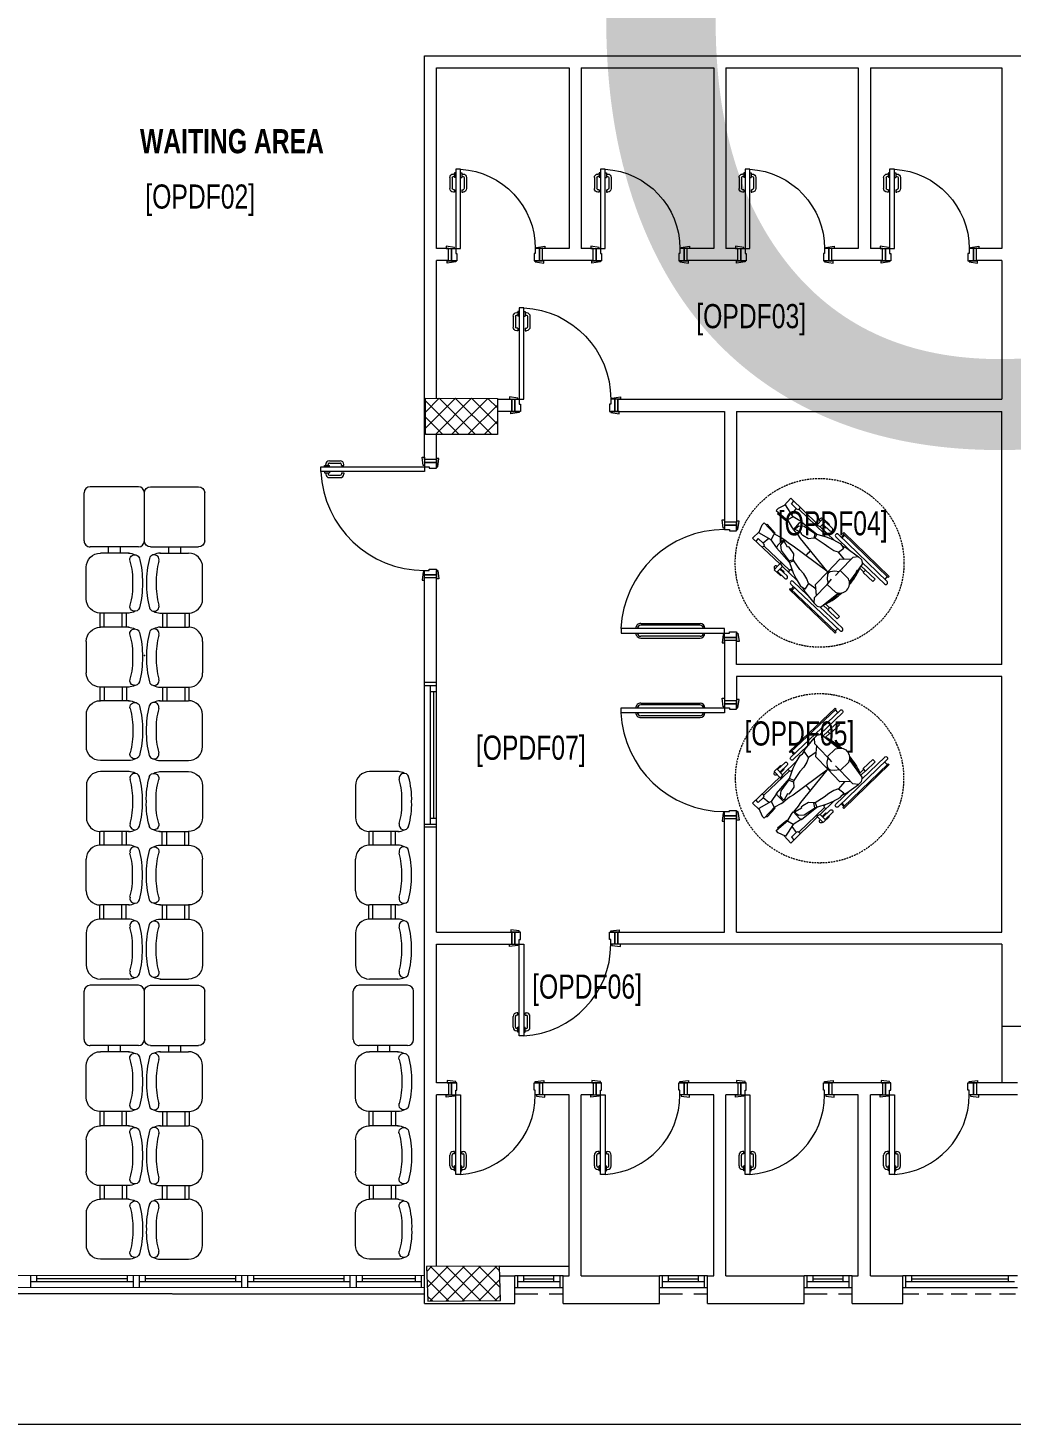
# Model space of a CAD drawing. Header units: millimetres. Extents: x -2143172 to 5255, y -610845 to 279739.
# Drawn here: x -1267271 to -1259113, y -33765 to -22184 of the extents above; entities that cross this region are included whole.
import ezdxf

# ---------------------------------------------------------------- set-up
doc = ezdxf.new("R2010")
doc.units = ezdxf.units.MM
doc.header["$LTSCALE"] = 30
for name, pattern in [('HIDDEN', [9.525, 6.35, -3.175]), ('HIDDEN2', [0.1875, 0.125, -0.0625]), ('TRATTEGGIATA', [0.75, 0.5, -0.25])]:
    doc.linetypes.add(name, pattern=pattern)
doc.layers.get('0').update_dxf_attribs({"lineweight": 5})
for name, color, linetype, lineweight in [('72_EGR_BASE_TEXT', 7, 'Continuous', 5), ('Aluminum', 7, 'Continuous', 5), ('C-HYDR-CTCH', 6, 'Continuous', 5), ('Hatch', 252, 'Continuous', 5), ('LOADING', 163, 'Continuous', 5), ('Medical Equipment and Furniture1', 163, 'Continuous', 5), ('Proj', 7, 'HIDDEN2', 5), ('Structure', 20, 'Continuous', 5), ('Title', 7, 'Continuous', 5), ('Walls', 32, 'Continuous', 5)]:
    doc.layers.add(name, color=color, linetype=linetype, lineweight=lineweight)
doc.layers.add('Wooden Joinery', color=7, linetype='Continuous', lineweight=5, true_color=0x521300)
doc.styles.get("Standard").update_dxf_attribs({"font": ''})
doc.styles.add('X3G_ENTITY_9EC9', font='swisscl.ttf', dxfattribs={"height": 0.2})
doc.styles.add('X3G_ENTITY_9F38', font='swisscl.ttf', dxfattribs={"height": 0.2})
doc.styles.get('Standard').set_extended_font_data('@Arial Unicode MS')

# ---------------------------------------------------------------- blocks, each defined once
blk = doc.blocks.new('A$C72370EFE')
at = {"layer": 'Wooden Joinery'}
for p, q in [((-0.05, -0.07), (-0.05, -0.16)), ((-0.03, -0.07), (-0.03, -0.16)), ((-0.01, -0.04), (-0.02, -0.04)), ((-0.01, -0.06), (-0.02, -0.06)), ((-0.01, -0.03), (-0.01, -0.07)), ((0, -0.03), (-0.01, -0.03)), ((0, -0.07), (-0.01, -0.07)), ((0.04, -0.03), (0.05, -0.03)), ((0.04, -0.07), (0.05, -0.07)), ((0.05, -0.03), (0.05, -0.07)), ((0.05, -0.04), (0.06, -0.04)), ((0.05, -0.06), (0.06, -0.06)), ((0.07, -0.07), (0.07, -0.16)), ((0.09, -0.07), (0.09, -0.16)), ((-0.01, -0.17), (-0.02, -0.17)), ((-0.01, -0.19), (-0.02, -0.19)), ((-0.01, -0.17), (-0.01, -0.19)), ((0.05, -0.17), (0.06, -0.17)), ((0.05, -0.17), (0.05, -0.19)), ((0.05, -0.19), (0.06, -0.19))]:
    blk.add_line(p, q, dxfattribs=at)
for centre, radius, start, end in [((-0.02, -0.07), 0.03, 90, 180), ((-0.02, -0.07), 0.01, 90, 180), ((0.06, -0.07), 0.03, 0, 90), ((0.06, -0.07), 0.01, 0, 90), ((-0.02, -0.16), 0.03, 180, 270), ((-0.02, -0.16), 0.01, 180, 270), ((0.06, -0.16), 0.01, 270, 0), ((0.06, -0.16), 0.03, 270, 0)]:
    blk.add_arc(centre, radius, start, end, dxfattribs=at)
blk = doc.blocks.new('A$C268A7CF0')
at = {"layer": 'Wooden Joinery'}
for points in [[(80, 759), (80, 769), (10, 779), (10, 759)], [(740, 759), (740, 769), (810, 779), (810, 759)], [(70, 659), (70, 649), (0, 639), (0, 659)], [(120, 659), (120, 0), (80, 0), (80, 659)], [(750, 659), (750, 649), (820, 639), (820, 659)]]:
    blk.add_lwpolyline(points, close=True, dxfattribs=at)
for points in [[(45, 659), (45, 759), (20, 759), (20, 659), (45, 659)], [(45, 659), (80, 659), (80, 699), (90, 699), (90, 759), (45, 759), (45, 659)], [(775, 659), (740, 659), (740, 699), (730, 699), (730, 759), (775, 759), (775, 659)], [(775, 659), (775, 759), (800, 759), (800, 659), (775, 659)]]:
    blk.add_lwpolyline(points, dxfattribs=at)
blk.add_arc((80, 659), 660, 273.4748, 0, dxfattribs=at)
at = {"layer": 'Wooden Joinery', "xscale": 999.9999999998854, "yscale": 999.9999999998854, "zscale": 999.9999999998854, "rotation": 180}
blk.add_blockref('A$C72370EFE', (120, 0), dxfattribs=at)
blk = doc.blocks.new('A$C5FCA3E6B')
at = {"layer": 'Wooden Joinery'}
for points in [[(80, 859), (80, 869), (10, 879), (10, 859)], [(840, 859), (840, 869), (910, 879), (910, 859)], [(70, 759), (70, 749), (0, 739), (0, 759)], [(120, 759), (120, 0), (80, 0), (80, 759)], [(850, 759), (850, 749), (920, 739), (920, 759)]]:
    blk.add_lwpolyline(points, close=True, dxfattribs=at)
for points in [[(45, 759), (45, 859), (20, 859), (20, 759), (45, 759)], [(45, 759), (80, 759), (80, 799), (90, 799), (90, 859), (45, 859), (45, 759)], [(875, 759), (840, 759), (840, 799), (830, 799), (830, 859), (875, 859), (875, 759)], [(875, 759), (875, 859), (900, 859), (900, 759), (875, 759)]]:
    blk.add_lwpolyline(points, dxfattribs=at)
blk.add_arc((80, 759), 760, 273.0171, 0, dxfattribs=at)
at = {"layer": 'Wooden Joinery', "xscale": 999.9999999998854, "yscale": 999.9999999998854, "zscale": 999.9999999998854, "rotation": 180}
blk.add_blockref('A$C72370EFE', (120, 0), dxfattribs=at)
blk = doc.blocks.new('A$C5DAD61B4')
at = {"layer": 'Wooden Joinery'}
for points in [[(80, 959), (80, 969), (10, 979), (10, 959)], [(940, 959), (940, 969), (1010, 979), (1010, 959)], [(70, 859), (70, 849), (0, 839), (0, 859)], [(120, 859), (120, 0), (80, 0), (80, 859)], [(950, 859), (950, 849), (1020, 839), (1020, 859)]]:
    blk.add_lwpolyline(points, close=True, dxfattribs=at)
for points in [[(45, 859), (45, 959), (20, 959), (20, 859), (45, 859)], [(45, 859), (80, 859), (80, 899), (90, 899), (90, 959), (45, 959), (45, 859)], [(975, 859), (940, 859), (940, 899), (930, 899), (930, 959), (975, 959), (975, 859)], [(975, 859), (975, 959), (1000, 959), (1000, 859), (975, 859)]]:
    blk.add_lwpolyline(points, dxfattribs=at)
blk.add_arc((80, 859), 860, 272.666, 0, dxfattribs=at)
at = {"layer": 'Wooden Joinery', "xscale": 999.9999999998854, "yscale": 999.9999999998854, "zscale": 999.9999999998854, "rotation": 180}
blk.add_blockref('A$C72370EFE', (120, 0), dxfattribs=at)
blk = doc.blocks.new('A$C47696aed')
at = {"layer": 'Hatch'}
h = blk.add_hatch(dxfattribs=at)
h.set_pattern_fill('ANSI37', color=256, scale=30)
h.paths.add_polyline_path([(50953, 21918), (50349, 21910), (50353, 21621), (50957, 21629)])
h.paths.add_polyline_path([(43792, 21910), (43208, 21905), (43188, 21613), (43772, 21619)])
h.paths.add_polyline_path([(29415, 21903), (28816, 21899), (28810, 21606), (29409, 21610)])
h.paths.add_polyline_path([(36600, 21905), (35999, 21897), (35991, 21612), (36592, 21619)])
h.paths.add_polyline_path([(22196, 21912), (21589, 21890), (21604, 21598), (22210, 21619)])
h.paths.add_polyline_path([(15459, 21902), (14237, 21926), (14231, 21629), (15453, 21606)])
h.paths.add_polyline_path([(15473, 14702), (14258, 14686), (14245, 14393), (15460, 14409)])
h.paths.add_polyline_path([(15447, 7508), (14244, 7492), (14238, 7199), (15441, 7215)])
h.paths.add_polyline_path([(15466, 310), (14269, 298), (14272, 4), (15468, 15)])
h.paths.add_polyline_path([(7831, 312), (7227, 308), (7238, 23), (7841, 26)])
h.paths.add_polyline_path([(7815, 7510), (7218, 7511), (7218, 7210), (7815, 7209)])
h.paths.add_polyline_path([(7825, 14699), (7206, 14701), (7195, 14398), (7814, 14396)])
h.paths.add_polyline_path([(7802, 21879), (7201, 21893), (7197, 21604), (7798, 21589)])
h.paths.add_polyline_path([(603, 21877), (0, 21900), (2, 21611), (605, 21589)])
h.paths.add_polyline_path([(610, 7499), (8, 7492), (12, 7200), (614, 7207)])
h.paths.add_polyline_path([(628, 304), (29, 303), (34, 2), (633, 3)])
h.paths.add_polyline_path([(22215, 317), (21609, 304), (21615, 3), (22220, 16)])
h.paths.add_polyline_path([(22208, 7510), (21614, 7492), (21616, 7196), (22210, 7213)])
h.paths.add_polyline_path([(22199, 14718), (21600, 14710), (21604, 14410), (22203, 14418)])
h.paths.add_polyline_path([(29400, 14702), (28798, 14707), (28802, 14415), (29404, 14410)])
h.paths.add_polyline_path([(29403, 7520), (28800, 7502), (28813, 7202), (29413, 7223)])
h.paths.add_polyline_path([(29420, 304), (28816, 310), (28813, 25), (29417, 18)])
h.paths.add_polyline_path([(36618, 314), (36021, 300), (36030, 0), (36627, 15)])
h.paths.add_polyline_path([(36611, 7503), (36009, 7505), (36011, 7207), (36612, 7205)])
h.paths.add_polyline_path([(36574, 14706), (35993, 14711), (36013, 14421), (36594, 14417)])
h.paths.add_polyline_path([(43778, 14706), (43180, 14719), (43182, 14428), (43780, 14414)])
h.paths.add_polyline_path([(43779, 7507), (43210, 7500), (43212, 7205), (43780, 7213)])
h.paths.add_polyline_path([(43816, 310), (43210, 307), (43212, 3), (43817, 5)])
h.paths.add_polyline_path([(50990, 309), (50402, 326), (50389, 18), (50977, 2)])
h.paths.add_polyline_path([(50974, 7509), (50371, 7510), (50369, 7213), (50972, 7212)])
at = {"layer": 'C-HYDR-CTCH', "color": 4, "flags": 128}
for points in [[(7218, 7511), (7815, 7510), (7815, 7209), (7218, 7210), (7218, 7511)], [(7238, 23), (7841, 26), (7831, 312), (7227, 308), (7238, 23)]]:
    blk.add_lwpolyline(points, dxfattribs=at)
blk = doc.blocks.new('Wheelchair')
for p, q in [((9647, 4524), (9584, 4495)), ((9689, 4580), (9636, 4519)), ((9710, 4426), (9647, 4524)), ((9689, 4580), (9913, 4364)), ((9696, 4532), (9716, 4554)), ((9696, 4532), (9738, 4490)), ((9584, 4495), (9568, 4477)), ((9568, 4477), (9666, 4394)), ((9587, 4461), (9580, 4453)), ((9580, 4453), (9656, 4390)), ((9710, 4426), (9664, 4399)), ((9698, 4444), (9736, 4492)), ((9779, 4383), (9710, 4426)), ((9738, 4490), (9752, 4485)), ((9752, 4485), (9763, 4492)), ((9969, 4285), (9758, 4489)), ((9763, 4492), (9767, 4505)), ((9900, 4351), (9959, 4411)), ((9952, 4409), (9954, 4406)), ((9959, 4411), (10010, 4361)), ((9372, 4249), (9431, 4304)), ((9426, 4293), (9453, 4357)), ((9527, 4235), (9426, 4293)), ((9453, 4357), (9470, 4374)), ((9470, 4374), (9557, 4280)), ((9486, 4356), (9494, 4363)), ((9494, 4363), (9560, 4290)), ((9560, 4290), (9554, 4284)), ((9656, 4390), (9662, 4397)), ((9666, 4394), (9696, 4341)), ((9696, 4341), (9710, 4322)), ((9760, 4375), (9712, 4320)), ((9751, 4275), (9712, 4320)), ((9733, 4331), (9727, 4320)), ((9778, 4292), (9727, 4320)), ((9733, 4331), (9756, 4350)), ((9756, 4350), (9802, 4346)), ((9760, 4375), (9778, 4384)), ((9776, 4283), (9778, 4292)), ((9778, 4384), (9905, 4282)), ((9802, 4346), (9894, 4285)), ((9890, 4287), (9881, 4248)), ((9894, 4285), (9905, 4282)), ((9934, 4343), (9907, 4356)), ((9934, 4387), (9932, 4388)), ((9935, 4343), (9981, 4390)), ((9935, 4343), (10054, 4227)), ((9951, 4360), (9981, 4330)), ((10016, 4307), (9956, 4365)), ((9967, 4282), (9975, 4291)), ((9975, 4291), (9985, 4294)), ((9976, 4385), (10036, 4328)), ((9981, 4330), (9986, 4336)), ((10010, 4361), (10006, 4356)), ((10122, 4286), (10129, 4294)), ((10122, 4286), (10499, 3922)), ((10129, 4294), (10506, 3929)), ((9372, 4249), (9598, 4034)), ((9420, 4244), (9399, 4223)), ((9420, 4244), (9464, 4203)), ((9463, 4179), (9450, 4174)), ((9508, 4245), (9462, 4206)), ((9470, 4189), (9463, 4179)), ((9464, 4203), (9470, 4189)), ((9679, 3982), (9466, 4184)), ((9527, 4235), (9552, 4282)), ((9573, 4167), (9527, 4235)), ((9557, 4280), (9611, 4252)), ((9580, 4187), (9572, 4168)), ((9580, 4187), (9632, 4237)), ((9623, 4216), (9605, 4192)), ((9605, 4192), (9611, 4146)), ((9611, 4252), (9631, 4239)), ((9623, 4216), (9634, 4222)), ((9679, 4200), (9632, 4237)), ((9664, 4172), (9634, 4222)), ((9673, 4175), (9664, 4172)), ((9685, 4162), (9673, 4175)), ((9711, 4182), (9679, 4200)), ((9989, 3975), (9711, 4182)), ((9771, 4244), (9751, 4275)), ((9990, 3976), (9771, 4244)), ((9789, 4271), (9776, 4283)), ((9836, 4243), (9789, 4271)), ((9879, 4248), (9836, 4243)), ((9892, 4247), (9879, 4248)), ((9892, 4247), (9905, 4282)), ((9966, 4199), (9892, 4247)), ((9905, 4282), (9993, 4255)), ((9964, 4273), (9967, 4282)), ((9977, 4260), (9964, 4273)), ((9968, 4266), (9966, 4263)), ((10005, 4169), (9966, 4199)), ((9993, 4255), (10043, 4233)), ((10043, 4233), (10100, 4203)), ((10183, 4144), (10064, 4259)), ((10490, 3888), (10084, 4280)), ((10100, 4203), (10117, 4183)), ((10130, 4278), (10110, 4257)), ((10137, 4271), (10117, 4250)), ((10117, 4183), (10156, 4164)), ((10130, 4164), (10120, 4181)), ((9572, 4168), (9680, 4046)), ((9611, 4146), (9676, 4057)), ((9674, 4060), (9713, 4072)), ((9676, 4057), (9680, 4046)), ((9714, 4061), (9680, 4046)), ((9715, 4117), (9685, 4162)), ((9713, 4073), (9715, 4117)), ((9714, 4061), (9713, 4073)), ((9765, 3988), (9714, 4061)), ((9817, 4105), (9836, 4125)), ((9852, 4142), (9833, 4122)), ((9849, 4139), (9836, 4125)), ((10098, 4073), (9997, 3968)), ((10047, 4144), (10005, 4169)), ((10087, 4131), (10047, 4144)), ((10087, 4131), (10130, 4164)), ((10135, 4072), (10087, 4131)), ((10188, 4070), (10098, 4073)), ((10205, 4088), (10101, 3979)), ((10156, 4164), (10251, 4094)), ((10251, 4094), (10205, 4088)), ((10251, 4094), (10276, 4070)), ((10276, 4070), (10283, 4047)), ((9611, 4048), (9553, 3986)), ((9553, 3986), (9605, 3937)), ((9555, 3994), (9558, 3991)), ((9620, 4014), (9574, 3966)), ((9576, 4013), (9574, 4014)), ((9579, 3971), (9640, 3914)), ((9659, 3934), (9599, 3991)), ((9604, 3997), (9635, 3968)), ((9620, 4014), (9605, 4041)), ((9605, 3937), (9609, 3942)), ((9620, 4014), (9741, 3899)), ((9635, 3968), (9629, 3963)), ((9673, 3975), (9671, 3966)), ((9682, 3984), (9673, 3975)), ((9680, 4046), (9710, 3960)), ((9691, 3988), (9682, 3984)), ((9705, 3975), (9691, 3988)), ((9698, 3984), (9701, 3986)), ((9710, 3960), (9734, 3910)), ((9797, 3951), (9765, 3988)), ((9824, 3910), (9797, 3951)), ((9896, 3863), (9997, 3968)), ((9989, 3975), (9987, 3978)), ((10002, 3962), (9989, 3975)), ((9994, 3948), (9991, 3909)), ((10002, 3962), (9994, 3948)), ((9997, 3968), (9996, 3967)), ((10002, 3962), (10003, 3962)), ((10004, 3963), (10017, 3972)), ((10017, 3972), (10055, 3977)), ((10055, 3977), (10092, 3970)), ((10101, 3979), (10060, 3939)), ((10101, 3979), (10168, 3911)), ((10281, 4033), (10176, 3887)), ((10295, 3967), (10259, 4002)), ((10271, 4018), (10309, 3981)), ((10283, 4047), (10281, 4033)), ((10469, 3867), (10283, 4047)), ((10311, 3983), (10291, 3963)), ((10291, 3963), (10370, 3887)), ((10389, 3907), (10311, 3983)), ((9685, 3830), (9678, 3822)), ((9678, 3822), (10059, 3461)), ((9685, 3830), (10066, 3469)), ((9690, 3867), (10099, 3480)), ((9693, 3822), (9713, 3843)), ((9700, 3815), (9721, 3836)), ((9830, 3774), (9710, 3888)), ((9734, 3910), (9767, 3855)), ((9767, 3855), (9788, 3839)), ((9788, 3839), (9809, 3801)), ((9807, 3826), (9790, 3836)), ((9838, 3871), (9807, 3826)), ((9838, 3871), (9824, 3910)), ((9900, 3826), (9838, 3871)), ((9886, 3755), (9991, 3864)), ((9904, 3773), (9896, 3863)), ((9991, 3909), (9999, 3873)), ((9991, 3864), (10028, 3907)), ((9991, 3864), (10062, 3800)), ((10370, 3887), (10389, 3907)), ((10491, 3929), (10471, 3908)), ((10499, 3922), (10506, 3929)), ((9809, 3801), (9883, 3709)), ((9883, 3709), (9886, 3755)), ((9883, 3709), (9908, 3685)), ((9945, 3681), (10086, 3793)), ((9908, 3685), (9931, 3679)), ((9931, 3679), (9945, 3681)), ((10119, 3501), (9931, 3679)), ((9959, 3692), (9998, 3656)), ((10011, 3671), (9975, 3705)), ((9996, 3654), (10016, 3675)), ((10076, 3579), (9996, 3654)), ((10016, 3675), (10095, 3599)), ((10095, 3599), (10076, 3579)), ((10058, 3476), (10078, 3497)), ((10066, 3469), (10059, 3461))]:
    blk.add_line(p, q)
at = {"color": 30, "linetype": 'TRATTEGGIATA'}
blk.add_circle((9929, 4043), 700, dxfattribs=at)
for centre, radius, start, end in [((9942, 4399), 14.2, 46.0147, 226.0147), ((10026, 4318), 14.2, 226.0147, 46.0147), ((10074, 4269), 14.6, 46.0147, 226.0147), ((9565, 4004), 14.2, 46.5424, 226.5424), ((9694, 4260), 626, 320.2511, 335.2615), ((9694, 4260), 616, 321.5411, 333.0972), ((9649, 3924), 14.2, 226.5424, 46.5424), ((9700, 3878), 14.6, 46.5424, 226.5424), ((10097, 3873), 80.1, 316.0147, 28.3763), ((10479, 3878), 14.6, 226.0147, 46.0147), ((9692, 4257), 626, 297.2956, 312.306), ((9692, 4257), 616, 299.4599, 311.0159), ((10097, 3872), 80.1, 244.1807, 316.5424), ((10109, 3490), 14.6, 226.5424, 46.5424)]:
    blk.add_arc(centre, radius, start, end)
blk = doc.blocks.new('GF21009T-P')
for p, q in [((0.4, 0.5), (0, 0.5)), ((-0.05, 0.45), (-0.05, 0.05)), ((0.45, 0.45), (0.45, 0.05)), ((0.45, 0.3), (0.5, 0.3)), ((0.45, 0.2), (0.5, 0.2)), ((0.4, 0), (0, 0))]:
    blk.add_line(p, q)
for centre, start, end in [((0, 0.45), 90, 180), ((0.4, 0.45), 0, 90), ((0, 0.05), 180, 270), ((0.4, 0.05), 270, 0)]:
    blk.add_arc(centre, 0.0499, start, end)
blk = doc.blocks.new('3 s')
at = {"layer": 'Medical Equipment and Furniture1', "ltscale": 20}
for p, q in [((-699751, -400643), (-699535, -400643)), ((-699751, -400643), (-699513, -400643)), ((-699396, -401023), (-699396, -400760)), ((-699751, -401140), (-699513, -401140)), ((-699728, -401140), (-699728, -401258)), ((-699692, -401140), (-699692, -401258)), ((-699542, -401140), (-699542, -401258)), ((-699508, -401140), (-699508, -401258)), ((-699751, -401258), (-699513, -401258)), ((-699396, -401375), (-699396, -401637)), ((-699751, -401754), (-699513, -401754)), ((-699751, -401754), (-699535, -401754)), ((-699730, -401754), (-699730, -401867)), ((-699693, -401754), (-699693, -401867)), ((-699544, -401754), (-699544, -401867)), ((-699509, -401754), (-699509, -401867)), ((-699753, -401867), (-699536, -401867)), ((-699753, -401867), (-699514, -401867)), ((-699397, -402247), (-699397, -401984)), ((-699753, -402364), (-699514, -402364))]:
    blk.add_line(p, q, dxfattribs=at)
for centre, radius, start, end in [((-699798, -400697), 40.5, 344.361, 164.361), ((-699746, -400760), 117, 90, 118.9699), ((-699513, -400760), 117, 0, 90), ((-699175, -400872), 687, 164.361, 181.6247), ((-699175, -400872), 606, 164.361, 181.8419), ((-699175, -400911), 687, 178.3753, 195.639), ((-699175, -400911), 606, 178.1581, 195.639), ((-699513, -401023), 117, 270, 0), ((-699798, -401085), 40.5, 195.639, 15.639), ((-699746, -401023), 117, 241.0301, 270), ((-699746, -401375), 117, 90, 118.9699), ((-699513, -401375), 117, 0, 90), ((-699175, -401486), 687, 164.361, 181.6247), ((-699798, -401312), 40.5, 344.361, 164.361), ((-699175, -401486), 606, 164.361, 181.8419), ((-699175, -401525), 687, 178.3753, 195.639), ((-699175, -401525), 606, 178.1581, 195.639), ((-699798, -401700), 40.5, 195.639, 15.639), ((-699513, -401637), 117, 270, 0), ((-699746, -401637), 117, 241.0301, 270), ((-699176, -402096), 687, 164.361, 181.6247), ((-699799, -401922), 40.5, 344.361, 164.361), ((-699747, -401984), 117, 90, 118.9699), ((-699176, -402096), 606, 164.361, 181.8419), ((-699514, -401984), 117, 0, 90), ((-699176, -402135), 687, 178.3753, 195.639), ((-699176, -402135), 606, 178.1581, 195.639), ((-699799, -402309), 40.5, 195.639, 15.639), ((-699514, -402247), 117, 270, 0), ((-699747, -402247), 117, 241.0301, 270)]:
    blk.add_arc(centre, radius, start, end, dxfattribs=at)

msp = doc.modelspace()

# ---------------------------------------------------------------- linework, layer by layer
at = {"layer": 'Aluminum', "color": 5}
for p, q in [((-1263980.9, -28814.7), (-1263980.9, -27614.7)), ((-1263980.9, -27639.7), (-1263880.9, -27639.7)), ((-1263930.9, -28789.7), (-1263930.9, -27639.7)), ((-1263880.9, -28814.7), (-1263880.9, -27614.7)), ((-1263930.9, -27689.7), (-1263880.9, -27689.7)), ((-1263905.9, -27689.7), (-1263905.9, -28739.7)), ((-1263980.9, -28789.7), (-1263880.9, -28789.7)), ((-1263930.9, -28739.7), (-1263880.9, -28739.7))]:
    msp.add_line(p, q, dxfattribs=at)
at = {"layer": 'Aluminum'}
for p, q in [((-1263980.9, -32534.7), (-1270558.8, -32529.5, 0)), ((-1267245.9, -32634.7), (-1267245.9, -32534.7)), ((-1267195.9, -32584.7), (-1267195.9, -32534.7)), ((-1266445.9, -32584.7), (-1266445.9, -32534.7)), ((-1266395.9, -32634.7), (-1266395.9, -32534.7)), ((-1266345.9, -32634.7), (-1266345.9, -32534.7)), ((-1266295.9, -32584.7), (-1266295.9, -32534.7)), ((-1265545.9, -32584.7), (-1265545.9, -32534.7)), ((-1265495.9, -32634.7), (-1265495.9, -32534.7)), ((-1265445.9, -32634.7), (-1265445.9, -32534.7)), ((-1265395.9, -32584.7), (-1265395.9, -32534.7)), ((-1264645.9, -32584.7), (-1264645.9, -32534.7)), ((-1264595.9, -32634.7), (-1264595.9, -32534.7)), ((-1264545.9, -32634.7), (-1264545.9, -32534.7)), ((-1264495.9, -32584.7), (-1264495.9, -32534.7)), ((-1264055.9, -32584.7), (-1264055.9, -32534.7)), ((-1264005.9, -32634.7), (-1264005.9, -32534.7)), ((-1262830.9, -32534.7), (-1263230.9, -32534.7)), ((-1263205.9, -32634.7), (-1263205.9, -32534.7)), ((-1263155.9, -32584.7), (-1263155.9, -32534.7)), ((-1262905.9, -32584.7), (-1262905.9, -32534.7)), ((-1262855.9, -32634.7), (-1262855.9, -32534.7)), ((-1261630.9, -32534.7), (-1262030.9, -32534.7)), ((-1262005.9, -32634.7), (-1262005.9, -32534.7)), ((-1261955.9, -32584.7), (-1261955.9, -32534.7)), ((-1261705.9, -32584.7), (-1261705.9, -32534.7)), ((-1261655.9, -32634.7), (-1261655.9, -32534.7)), ((-1260430.9, -32534.7), (-1260830.9, -32534.7)), ((-1260805.9, -32634.7), (-1260805.9, -32534.7)), ((-1260755.9, -32584.7), (-1260755.9, -32534.7)), ((-1260505.9, -32584.7), (-1260505.9, -32534.7)), ((-1260455.9, -32634.7), (-1260455.9, -32534.7)), ((-1263980.9, -32634.7), (-1270558.8, -32629.5, 0)), ((-1266395.9, -32584.7), (-1267245.9, -32584.7)), ((-1266445.9, -32559.7), (-1267195.9, -32559.7)), ((-1265495.9, -32584.7), (-1266345.9, -32584.7)), ((-1265545.9, -32559.7), (-1266295.9, -32559.7)), ((-1264595.9, -32584.7), (-1265445.9, -32584.7)), ((-1264645.9, -32559.7), (-1265395.9, -32559.7)), ((-1264005.9, -32584.7), (-1264545.9, -32584.7)), ((-1264055.9, -32559.7), (-1264495.9, -32559.7)), ((-1262830.9, -32634.7), (-1263230.9, -32634.7)), ((-1262855.9, -32584.7), (-1263205.9, -32584.7)), ((-1263155.9, -32559.7), (-1262905.9, -32559.7)), ((-1261630.9, -32634.7), (-1262030.9, -32634.7)), ((-1261655.9, -32584.7), (-1262005.9, -32584.7)), ((-1261955.9, -32559.7), (-1261705.9, -32559.7)), ((-1260430.9, -32634.7), (-1260830.9, -32634.7)), ((-1260455.9, -32584.7), (-1260805.9, -32584.7)), ((-1260755.9, -32559.7), (-1260505.9, -32559.7))]:
    msp.add_line(p, q, dxfattribs=at)
at = {"layer": 'Aluminum', "color": 6}
for p, q in [((-1259060.9, -32534.7), (-1260010.9, -32534.7)), ((-1259985.9, -32634.7), (-1259985.9, -32534.7)), ((-1259935.9, -32584.7), (-1259935.9, -32534.7)), ((-1259135.9, -32584.7), (-1259135.9, -32534.7)), ((-1259060.9, -32634.7), (-1260010.9, -32634.7)), ((-1259085.9, -32584.7), (-1259985.9, -32584.7)), ((-1259935.9, -32559.7), (-1259135.9, -32559.7))]:
    msp.add_line(p, q, dxfattribs=at)
at = {"layer": 'LOADING'}
msp.add_point((-1266304.2, -27389, -0.1), dxfattribs=at)
at = {"layer": 'Medical Equipment and Furniture1', "ltscale": 20}
for p, q in [((-1266176.9, -26540.6, -0.1), (-1265960.8, -26540.6, -0.1)), ((-1266176.9, -26540.6, -0.1), (-1265938.3, -26540.6, -0.1)), ((-1265821.1, -26920.3, -0.1), (-1265821.1, -26657.8, -0.1)), ((-1266176.9, -27037.5, -0.1), (-1265938.3, -27037.5, -0.1)), ((-1266153.9, -27037.5, -0.1), (-1266153.9, -27155.4, -0.1)), ((-1266117.8, -27037.5, -0.1), (-1266117.8, -27155.4, -0.1)), ((-1265967.9, -27037.5, -0.1), (-1265967.9, -27155.4, -0.1)), ((-1265933.1, -27037.4, -0.1), (-1265933.1, -27155.4, -0.1)), ((-1266176.9, -27155.3, -0.1), (-1265938.3, -27155.3, -0.1)), ((-1265821.1, -27272.4, -0.1), (-1265821.1, -27534.9, -0.1)), ((-1266176.9, -27652.1, -0.1), (-1265938.3, -27652.1, -0.1)), ((-1266176.9, -27652.1, -0.1), (-1265960.8, -27652.1, -0.1)), ((-1266155.1, -27652.1, -0.1), (-1266155.1, -27764.8, -0.1)), ((-1266119, -27652.1, -0.1), (-1266119, -27764.8, -0.1)), ((-1265969.1, -27652.1, -0.1), (-1265969.1, -27764.8, -0.1)), ((-1265934.4, -27652.1, -0.1), (-1265934.4, -27764.9, -0.1)), ((-1266178.2, -27764.8, -0.1), (-1265962, -27764.8, -0.1)), ((-1266178.2, -27764.8, -0.1), (-1265939.6, -27764.8, -0.1)), ((-1265822.4, -28144.5, -0.1), (-1265822.4, -27882, -0.1)), ((-1266178.2, -28261.6, -0.1), (-1265939.6, -28261.6, -0.1))]:
    msp.add_line(p, q, dxfattribs=at)
for centre, radius, start, end in [((-1265600.3, -26769.6, -0.1), 687.4, 164.36103, 181.62474), ((-1266223.2, -26595.2, -0.1), 40.5, 344.36103, 164.36104), ((-1266171.7, -26657.8, -0.1), 117.2, 90, 118.96988), ((-1265600.3, -26769.6, -0.1), 606.4, 164.36103, 181.84194), ((-1265938.3, -26657.8, -0.1), 117.2, 0, 90), ((-1265600.3, -26808.5, -0.1), 687.4, 178.37526, 195.63897), ((-1265600.3, -26808.5, -0.1), 606.4, 178.15806, 195.63897), ((-1266223.2, -26982.9, -0.1), 40.5, 195.63896, 15.63897), ((-1265938.3, -26920.3, -0.1), 117.2, 270, 0), ((-1266171.7, -26920.3, -0.1), 117.2, 241.03012, 270), ((-1265600.3, -27384.2, -0.1), 687.4, 164.36103, 181.62474), ((-1266223.2, -27209.8, -0.1), 40.5, 344.36103, 164.36104), ((-1266171.7, -27272.4, -0.1), 117.2, 90, 118.96988), ((-1265938.3, -27272.4, -0.1), 117.2, 0, 90), ((-1265600.3, -27384.2, -0.1), 606.4, 164.36103, 181.84194), ((-1265600.3, -27423.2, -0.1), 687.4, 178.37526, 195.63897), ((-1265600.3, -27423.2, -0.1), 606.4, 178.15806, 195.63897), ((-1265938.3, -27534.9, -0.1), 117.2, 270, 0), ((-1266223.2, -27597.6, -0.1), 40.5, 195.63896, 15.63897), ((-1266171.7, -27534.9, -0.1), 117.2, 241.03012, 270), ((-1266224.5, -27819.3, -0.1), 40.5, 344.36103, 164.36104), ((-1266173, -27882, -0.1), 117.2, 90, 118.96988), ((-1265939.6, -27882, -0.1), 117.2, 0, 90), ((-1265601.5, -27993.7, -0.1), 687.4, 164.36103, 181.62474), ((-1265601.5, -27993.7, -0.1), 606.4, 164.36103, 181.84194), ((-1265601.5, -28032.7, -0.1), 687.4, 178.37526, 195.63897), ((-1265601.5, -28032.7, -0.1), 606.4, 178.15806, 195.63897), ((-1266224.5, -28207.1, -0.1), 40.5, 195.63896, 15.63897), ((-1266173, -28144.5, -0.1), 117.2, 241.03012, 270), ((-1265939.6, -28144.5, -0.1), 117.2, 270, 0)]:
    msp.add_arc(centre, radius, start, end, dxfattribs=at)
at = {"layer": 'Proj'}
msp.add_line((-1270558.8, -32679.5, 0), (-1263980.9, -32684.7), dxfattribs=at)
at = {"layer": 'Proj', "linetype": 'HIDDEN'}
for p, q in [((-1263230.9, -32684.7), (-1262830.9, -32684.7)), ((-1262030.9, -32684.7), (-1261630.9, -32684.7)), ((-1260830.9, -32684.7), (-1260430.9, -32684.7))]:
    msp.add_line(p, q, dxfattribs=at)
at = {"layer": 'Proj', "color": 6, "linetype": 'HIDDEN', "ltscale": 0.7}
msp.add_line((-1260010.9, -32684.7), (-1259060.9, -32684.7), dxfattribs=at)
at = {"layer": 'Proj', "elevation": 0}
msp.add_lwpolyline([(-1220760.9, -9864.7), (-1272180.9, -9864.7), (-1272180.9, -33764.7), (-1220760.9, -33764.7)], dxfattribs=at)
at = {"layer": 'Proj', "linetype": 'HIDDEN', "ltscale": 3}
msp.add_lwpolyline([(-1220760.9, -9864.7), (-1272180.9, -9864.7), (-1272180.9, -33764.7), (-1220760.9, -33764.7)], dxfattribs=at)
at = {"layer": 'Walls'}
for p, q in [((-1263980.9, -25764.7), (-1263980.9, -22414.7)), ((-1263980.9, -22414.7), (-1254990.9, -22414.7)), ((-1263880.9, -24014.7), (-1263880.9, -22514.7)), ((-1263880.9, -22514.7), (-1262780.9, -22514.7)), ((-1262780.9, -22514.7), (-1262780.9, -24014.7)), ((-1262680.9, -22514.7), (-1261580.9, -22514.7)), ((-1262680.9, -22514.7), (-1262680.9, -24014.7)), ((-1261580.9, -22514.7), (-1261580.9, -24014.7)), ((-1261480.9, -22514.7), (-1260380.9, -22514.7)), ((-1261480.9, -22514.7), (-1261480.9, -24014.7)), ((-1260380.9, -22514.7), (-1260380.9, -24014.7)), ((-1260280.9, -22514.7), (-1259190.9, -22514.7)), ((-1260280.9, -22514.7), (-1260280.9, -24014.7)), ((-1259190.9, -22514.7), (-1259190.9, -24014.7)), ((-1263780.9, -24014.7), (-1263880.9, -24014.7)), ((-1263780.9, -24114.7), (-1263780.9, -24014.7)), ((-1263000.9, -24114.7), (-1263000.9, -24014.7)), ((-1262780.9, -24014.7), (-1263000.9, -24014.7)), ((-1262580.9, -24014.7), (-1262680.9, -24014.7)), ((-1262580.9, -24114.7), (-1262580.9, -24014.7)), ((-1261580.9, -24014.7), (-1261800.9, -24014.7)), ((-1261800.9, -24114.7), (-1261800.9, -24014.7)), ((-1261380.9, -24014.7), (-1261480.9, -24014.7)), ((-1261380.9, -24114.7), (-1261380.9, -24014.7)), ((-1260380.9, -24014.7), (-1260600.9, -24014.7)), ((-1260600.9, -24114.7), (-1260600.9, -24014.7)), ((-1260180.9, -24014.7), (-1260280.9, -24014.7)), ((-1260180.9, -24114.7), (-1260180.9, -24014.7)), ((-1259190.9, -24014.7), (-1259400.9, -24014.7)), ((-1259400.9, -24114.7), (-1259400.9, -24014.7)), ((-1263780.9, -24114.7), (-1263880.9, -24114.7)), ((-1263880.9, -25255.9), (-1263880.9, -24114.7)), ((-1262580.9, -24114.7), (-1263000.9, -24114.7)), ((-1261380.9, -24114.7), (-1261800.9, -24114.7)), ((-1260180.9, -24114.7), (-1260600.9, -24114.7)), ((-1259190.9, -24114.7), (-1259400.9, -24114.7)), ((-1259190.9, -24114.7), (-1259190.9, -25264.7)), ((-1263375.1, -25264.7, 0), (-1263255.1, -25264.7, 0)), ((-1263255.1, -25264.7, 0), (-1263255.1, -25364.7, 0)), ((-1262375.1, -25264.7, 0), (-1262375.1, -25364.7, 0)), ((-1262375.1, -25264.7, 0), (-1259190.9, -25264.7)), ((-1263255.1, -25364.7, 0), (-1263375.1, -25364.7, 0)), ((-1262375.1, -25364.7, 0), (-1261490.9, -25364.7, 0)), ((-1261490.9, -25364.7), (-1261490.9, -26284.7)), ((-1261390.9, -25364.7, 0), (-1259190.9, -25364.7)), ((-1261390.9, -25364.7), (-1261390.9, -26284.7)), ((-1259190.9, -27464.7), (-1259190.9, -25364.7)), ((-1263880.9, -25764.7), (-1263880.9, -25557)), ((-1263880.9, -25764.7), (-1263980.9, -25764.7)), ((-1261390.9, -26284.7), (-1261490.9, -26284.7)), ((-1263980.9, -27614.7), (-1263980.9, -26744.7)), ((-1263880.9, -26744.7), (-1263980.9, -26744.7)), ((-1263880.9, -27614.7), (-1263880.9, -26744.7)), ((-1261490.9, -27264.7), (-1261490.9, -27764.7)), ((-1261390.9, -27264.7), (-1261490.9, -27264.7)), ((-1261390.9, -27464.7), (-1261390.9, -27264.7)), ((-1259190.9, -27464.7), (-1261390.9, -27464.7)), ((-1263880.9, -27614.7), (-1263980.9, -27614.7)), ((-1259190.9, -27564.7), (-1261390.9, -27564.7)), ((-1261390.9, -27564.7), (-1261390.9, -27764.7)), ((-1259190.9, -29684.7), (-1259190.9, -27564.7)), ((-1261390.9, -27764.7), (-1261490.9, -27764.7)), ((-1263980.9, -32764.7), (-1263980.9, -28814.7)), ((-1263880.9, -28814.7), (-1263980.9, -28814.7)), ((-1263880.9, -29684.7), (-1263880.9, -28814.7)), ((-1261490.9, -29684.7), (-1261490.9, -28744.7)), ((-1261390.9, -28744.7), (-1261490.9, -28744.7)), ((-1261390.9, -29684.7), (-1261390.9, -28744.7)), ((-1263880.9, -29684.7), (-1263255.1, -29684.7, 0)), ((-1263255.1, -29784.7, 0), (-1263255.1, -29684.7, 0)), ((-1262375.1, -29684.7, 0), (-1261490.9, -29684.7)), ((-1262375.1, -29784.7, 0), (-1262375.1, -29684.7, 0)), ((-1261390.9, -29684.7), (-1259190.9, -29684.7)), ((-1263880.9, -30934.7), (-1263880.9, -29784.7)), ((-1263880.9, -29784.7), (-1263255.1, -29784.7, 0)), ((-1259190.9, -29784.7), (-1262375.1, -29784.7, 0)), ((-1259190.9, -29784.7), (-1259190.9, -30934.7)), ((-1259190.9, -30464.7), (-1258498.5, -30464.7)), ((-1263780.9, -30934.7), (-1263880.9, -30934.7)), ((-1263880.9, -32458.4), (-1263880.9, -31034.7)), ((-1263780.9, -31034.7), (-1263880.9, -31034.7)), ((-1263780.9, -30934.7), (-1263780.9, -31034.7)), ((-1263000.9, -30934.7), (-1263000.9, -31034.7)), ((-1262580.9, -30934.7), (-1263000.9, -30934.7)), ((-1262780.9, -31034.7), (-1263000.9, -31034.7)), ((-1262780.9, -32534.7), (-1262780.9, -31034.7)), ((-1262580.9, -31034.7), (-1262680.9, -31034.7)), ((-1262680.9, -32534.7), (-1262680.9, -31034.7)), ((-1262580.9, -30934.7), (-1262580.9, -31034.7)), ((-1261380.9, -30934.7), (-1261800.9, -30934.7)), ((-1261800.9, -30934.7), (-1261800.9, -31034.7)), ((-1261580.9, -31034.7), (-1261800.9, -31034.7)), ((-1261580.9, -32534.7), (-1261580.9, -31034.7)), ((-1261480.9, -32534.7), (-1261480.9, -31034.7)), ((-1261380.9, -31034.7), (-1261480.9, -31034.7)), ((-1261380.9, -30934.7), (-1261380.9, -31034.7)), ((-1260180.9, -30934.7), (-1260600.9, -30934.7)), ((-1260600.9, -30934.7), (-1260600.9, -31034.7)), ((-1260380.9, -31034.7), (-1260600.9, -31034.7)), ((-1260380.9, -32534.7), (-1260380.9, -31034.7)), ((-1260280.9, -32534.7), (-1260280.9, -31034.7)), ((-1260180.9, -31034.7), (-1260280.9, -31034.7)), ((-1260180.9, -30934.7), (-1260180.9, -31034.7)), ((-1259060.9, -30934.7), (-1259400.9, -30934.7)), ((-1259400.9, -30934.7), (-1259400.9, -31034.7)), ((-1259060.9, -31034.7), (-1259400.9, -31034.7)), ((-1263359.6, -32455.2, 0), (-1262780.9, -32455.2)), ((-1263356.6, -32534.7), (-1263230.9, -32534.7)), ((-1263230.9, -32764.7), (-1263230.9, -32534.7)), ((-1262830.9, -32534.7), (-1262780.9, -32534.7)), ((-1262830.9, -32764.7), (-1262830.9, -32534.7)), ((-1262680.9, -32534.7), (-1262030.9, -32534.7)), ((-1262030.9, -32764.7), (-1262030.9, -32534.7)), ((-1261630.9, -32764.7), (-1261630.9, -32534.7)), ((-1261630.9, -32534.7), (-1261580.9, -32534.7)), ((-1261480.9, -32534.7), (-1260830.9, -32534.7)), ((-1260830.9, -32764.7), (-1260830.9, -32534.7)), ((-1260430.9, -32534.7), (-1260380.9, -32534.7)), ((-1260430.9, -32764.7), (-1260430.9, -32534.7)), ((-1260280.9, -32534.7), (-1260010.9, -32534.7)), ((-1260010.9, -32764.7), (-1260010.9, -32534.7)), ((-1260010.9, -32764.7), (-1260010.9, -32534.7)), ((-1263980.9, -32764.7), (-1263230.9, -32764.7)), ((-1262830.9, -32764.7), (-1262030.9, -32764.7)), ((-1261630.9, -32764.7), (-1260830.9, -32764.7)), ((-1260430.9, -32764.7), (-1260010.9, -32764.7))]:
    msp.add_line(p, q, dxfattribs=at)
at = {"layer": 'Wooden Joinery'}
for p, q in [((-1262186.7, -27124.4), (-1261693.9, -27124.4)), ((-1261693.9, -27139.3), (-1262186.7, -27139.3)), ((-1261693.9, -27230.1), (-1262186.7, -27230.1)), ((-1262186.7, -27245), (-1261693.9, -27245)), ((-1262186.7, -27784.4), (-1261693.9, -27784.4)), ((-1261490.9, -27789.7), (-1261490.9, -27864.7)), ((-1261693.9, -27799.4), (-1262186.7, -27799.4)), ((-1261693.9, -27890.2), (-1262186.7, -27890.2)), ((-1262186.7, -27905.1), (-1261693.9, -27905.1))]:
    msp.add_line(p, q, dxfattribs=at)
for points in [[(-1261490.9, -26334.7), (-1261500.9, -26334.7), (-1261510.9, -26264.7), (-1261490.9, -26264.7)], [(-1261390.9, -26344.7), (-1261380.9, -26344.7), (-1261370.9, -26274.7), (-1261390.9, -26274.7)], [(-1261490.9, -27164.7), (-1262349.9, -27164.7), (-1262349.9, -27204.7), (-1261490.9, -27204.7)], [(-1261390.9, -27204.7), (-1261380.9, -27204.7), (-1261370.9, -27274.7), (-1261390.9, -27274.7)], [(-1261490.9, -27214.7), (-1261500.9, -27214.7), (-1261510.9, -27284.7), (-1261490.9, -27284.7)], [(-1261490.9, -27814.7), (-1261500.9, -27814.7), (-1261510.9, -27744.7), (-1261490.9, -27744.7)], [(-1261390.9, -27824.7), (-1261380.9, -27824.7), (-1261370.9, -27754.7), (-1261390.9, -27754.7)], [(-1261490.9, -28694.7), (-1261500.9, -28694.7), (-1261510.9, -28764.7), (-1261490.9, -28764.7)], [(-1261390.9, -28684.7), (-1261380.9, -28684.7), (-1261370.9, -28754.7), (-1261390.9, -28754.7)]]:
    msp.add_lwpolyline(points, close=True, dxfattribs=at)
for points in [[(-1261390.9, -26309.7), (-1261490.9, -26309.7), (-1261490.9, -26344.7), (-1261450.9, -26344.7), (-1261450.9, -26354.7), (-1261390.9, -26354.7), (-1261390.9, -26284.7)], [(-1261390.9, -26284.7), (-1261490.9, -26284.7), (-1261490.9, -26309.7), (-1261390.9, -26309.7)], [(-1261490.9, -27204.7), (-1261450.9, -27204.7), (-1261450.9, -27194.7), (-1261390.9, -27194.7), (-1261390.9, -27239.7), (-1261490.9, -27239.7)], [(-1261490.9, -27239.7), (-1261390.9, -27239.7), (-1261390.9, -27264.7), (-1261490.9, -27264.7), (-1261490.9, -27204.7)], [(-1261490.9, -27789.7), (-1261390.9, -27789.7), (-1261390.9, -27764.7), (-1261490.9, -27764.7), (-1261490.9, -27789.7)], [(-1261490.9, -27824.7), (-1261450.9, -27824.7), (-1261450.9, -27834.7), (-1261390.9, -27834.7), (-1261390.9, -27789.7), (-1261490.9, -27789.7)], [(-1261490.9, -27864.7), (-1262349.9, -27864.7), (-1262349.9, -27824.7), (-1261490.9, -27824.7)], [(-1261390.9, -28674.7), (-1261390.9, -28744.7), (-1261490.9, -28744.7), (-1261490.9, -28719.7), (-1261390.9, -28719.7)], [(-1261390.9, -28719.7), (-1261490.9, -28719.7), (-1261490.9, -28684.7), (-1261450.9, -28684.7), (-1261450.9, -28674.7), (-1261390.9, -28674.7)]]:
    msp.add_lwpolyline(points, dxfattribs=at)
for centre, radius, start, end in [((-1261490.9, -27204.7), 860, 90, 177.33397), ((-1262186.7, -27164.2), 39.8, 89.99976, 179.99976), ((-1262186.7, -27205.2), 39.8, 180.00024, 270.00024), ((-1262186.7, -27167.2), 27.9, 89.99976, 174.97459), ((-1262186.7, -27202.2), 27.9, 185.16838, 270.00024), ((-1261693.9, -27164.2), 39.8, 359.99976, 89.99976), ((-1261693.9, -27167.2), 27.9, 5.02541, 89.99976), ((-1261693.9, -27202.2), 27.9, 270.00024, 354.83162), ((-1261693.9, -27205.2), 39.8, 270.00024, 0.00024), ((-1262186.7, -27824.3), 39.8, 89.99976, 179.99976), ((-1261693.9, -27824.3), 39.8, 359.99976, 89.99976), ((-1261490.9, -27824.7), 860, 182.66603, 270), ((-1262186.7, -27865.3), 39.8, 180.00024, 270.00024), ((-1262186.7, -27827.2), 27.9, 89.99976, 174.83162), ((-1262186.7, -27862.3), 27.9, 185.02541, 270.00024), ((-1261693.9, -27827.2), 27.9, 5.16838, 89.99976), ((-1261693.9, -27862.3), 27.9, 270.00024, 354.97459), ((-1261693.9, -27865.3), 39.8, 270.00024, 0.00024)]:
    msp.add_arc(centre, radius, start, end, dxfattribs=at)

# ---------------------------------------------------------------- block references
at = {"layer": 'LOADING'}
for name, p in [('Wheelchair', (-1270631.2, -30664.3, -0.1)), ('Wheelchair', (-1270631.2, -30664.3, -0.1)), ('3 s', (-566425.6, 369967.1, -0.1))]:
    msp.add_blockref(name, p, dxfattribs=at)
at = {"layer": 'LOADING', "extrusion": (3.51192e-12, 1.27212e-09, 1), "xscale": 1000, "yscale": 1000, "zscale": 1000, "rotation": 269.9999954191752}
for p in [(-1266804.2, -26039.7, -0.1), (-1266804.2, -30174.8, -0.1), (-1264571.1, -30174.8, -0.1)]:
    msp.add_blockref('GF21009T-P', p, dxfattribs=at)
at = {"layer": 'LOADING', "extrusion": (-3.51192e-12, 1.27212e-09, 1), "xscale": -1000, "yscale": 1000, "zscale": 1000, "rotation": 90.00000458082476}
for p in [(-1265804.2, -26039.7, -0.1), (-1265804.2, -30174.8, -0.1)]:
    msp.add_blockref('GF21009T-P', p, dxfattribs=at)
at = {"layer": 'LOADING', "xscale": -1}
for p in [(-1966182.8, 374102.3, -0.1), (-1966182.8, 369967.1, -0.1), (-1963949.7, 369967.1, -0.1)]:
    msp.add_blockref('3 s', p, dxfattribs=at)
at = {"layer": 'LOADING', "xscale": -1, "rotation": 180}
for name, p in [('Wheelchair', (-1270631.2, -24365.2, -0.1)), ('Wheelchair', (-1270631.2, -24365.2, -0.1)), ('3 s', (-566425.6, -430716.9, -0.1))]:
    msp.add_blockref(name, p, dxfattribs=at)
at = {"layer": 'LOADING', "rotation": 180}
for p in [(-1966182.8, -430716.9, -0.1), (-1963949.7, -430716.9, -0.1)]:
    msp.add_blockref('3 s', p, dxfattribs=at)
at = {"layer": 'Structure', "color": 3}
msp.add_blockref('A$C47696aed', (-1271190.2, -32767, 0), dxfattribs=at)
at = {"layer": 'Wooden Joinery', "xscale": -1, "rotation": 180}
for name, p in [('A$C268A7CF0', (-1263800.9, -23356)), ('A$C268A7CF0', (-1262600.9, -23356)), ('A$C268A7CF0', (-1261400.9, -23356)), ('A$C268A7CF0', (-1260200.9, -23356)), ('A$C5FCA3E6B', (-1263275.1, -24505.8, 0))]:
    msp.add_blockref(name, p, dxfattribs=at)
at = {"layer": 'Wooden Joinery', "rotation": 269.9999999999999}
msp.add_blockref('A$C5DAD61B4', (-1264839.9, -25744.7), dxfattribs=at)
at = {"layer": 'Wooden Joinery'}
for name, p in [('A$C5FCA3E6B', (-1263275.1, -30543.7, 0)), ('A$C268A7CF0', (-1263800.9, -31693.5)), ('A$C268A7CF0', (-1262600.9, -31693.5)), ('A$C268A7CF0', (-1261400.9, -31693.5)), ('A$C268A7CF0', (-1260200.9, -31693.5))]:
    msp.add_blockref(name, p, dxfattribs=at)

# ---------------------------------------------------------------- texts
at = {"layer": '72_EGR_BASE_TEXT', "char_height": 200, "attachment_point": 2}
for s, insert, style in [('{\\fSwis721 LtCn BT|b1|i0|c0|p34;WAITING AREA}', (-1265578, -23023.7, 0), 'X3G_ENTITY_9EC9'), ('[OPDF02]', (-1265841.2, -23482.9, 0), 'X3G_ENTITY_9F38'), ('[OPDF03]', (-1261269.7, -24474.9), 'X3G_ENTITY_9F38'), ('[OPDF04]', (-1260593.7, -26193.1), 'X3G_ENTITY_9F38'), ('[OPDF05]', (-1260870, -27936.5), 'X3G_ENTITY_9F38'), ('[OPDF07]', (-1263098.4, -28054.2), 'X3G_ENTITY_9F38'), ('[OPDF06]', (-1262631.8, -30035.9), 'X3G_ENTITY_9F38')]:
    msp.add_mtext(s, dxfattribs=dict(at, insert=insert, style=style))
at = {"layer": 'Title', "color": 3}
msp.add_text('OPD', height=6858, dxfattribs=at).set_placement((-1262925.9, -25588.4, 0.8))

doc.saveas('drawing.dxf')
